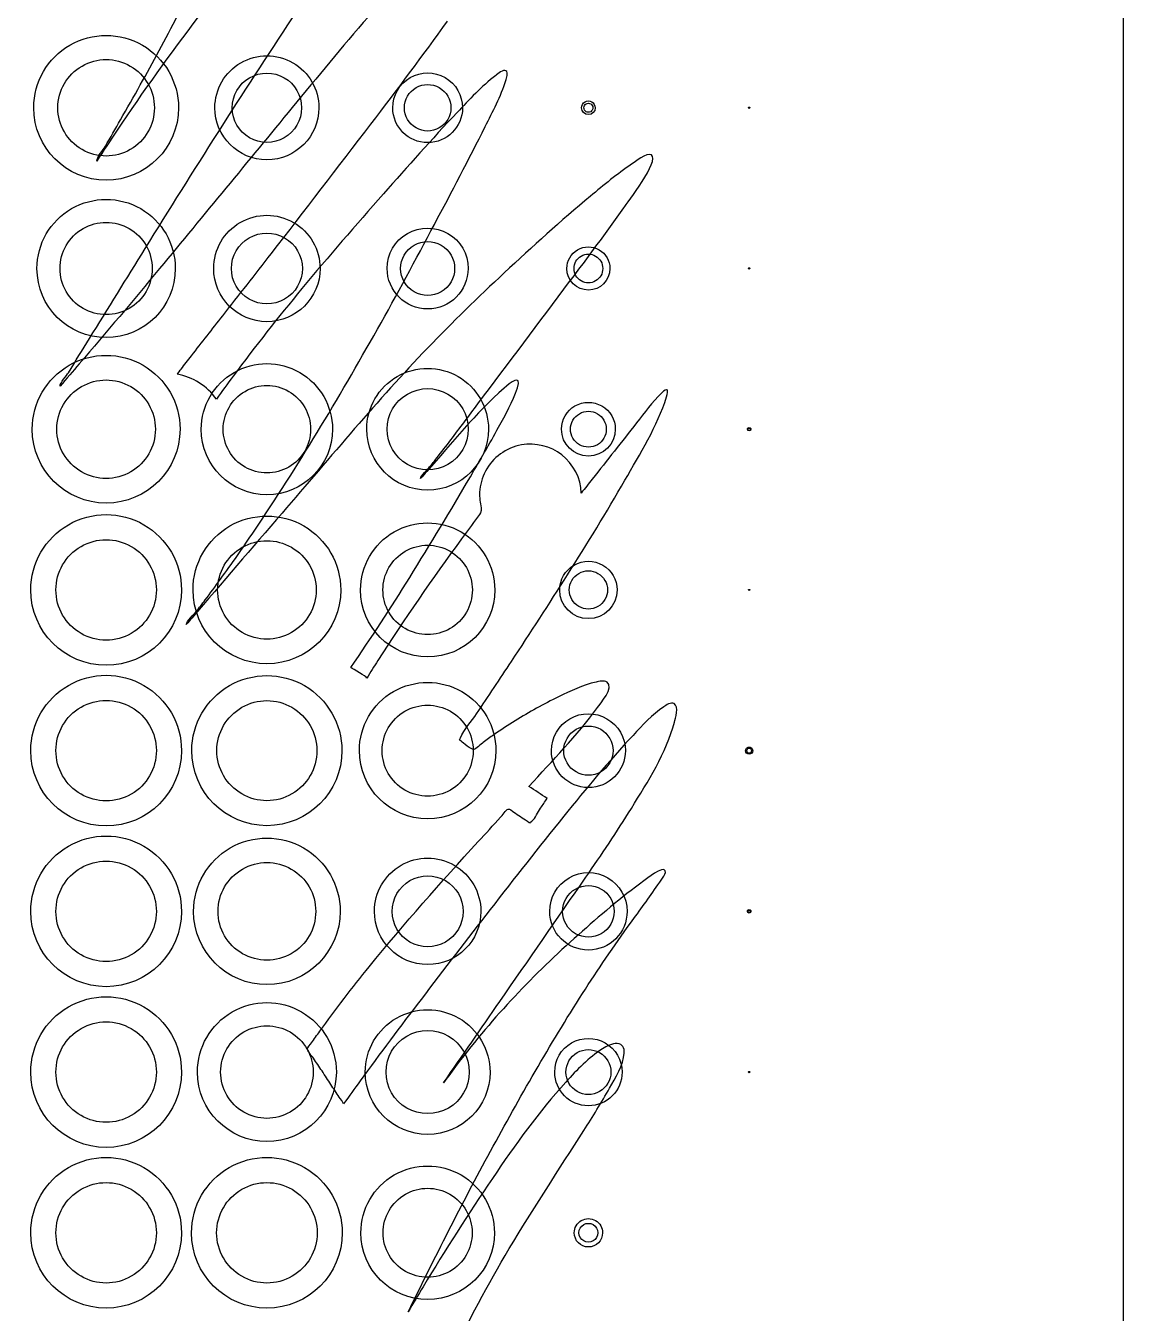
# Model space of a CAD drawing. Extents: x 9 to 391, y 39 to 560.
# Drawn here: x 281.4 to 390.6, y 256 to 384.2 of the extents above; entities that cross this region are included whole.
import ezdxf

# ---------------------------------------------------------------- set-up
doc = ezdxf.new("R2010")
doc.units = 0
doc.layers.add('Capa_1', color=7, linetype='CONTINUOUS')
doc.layers.add('Capa_2', color=7, linetype='CONTINUOUS')

msp = doc.modelspace()

# ---------------------------------------------------------------- linework, layer by layer
at = {"layer": 'Capa_1', "color": 7}
msp.add_lwpolyline([(9.38403, 559.9909), (390.61597, 559.9909), (390.61597, 40.0091), (9.38403, 40.0091)], close=True, dxfattribs=at)
for points in [[(298.54821, 385.05441), (295.75157, 381.36486), (293.03932, 377.6001), (290.47107, 373.74821)], [(292.78066, 378.26043), (294.05837, 380.54404), (295.29847, 382.85058), (296.4982, 385.17638)], [(300.53127, 373.5382), (302.96378, 377.36348), (305.42654, 381.17226), (307.94343, 384.94252)], [(315.45097, 385.02047), (312.86804, 382.07379), (310.39795, 379.03355), (307.90673, 376.00982)], [(315.73715, 374.37278), (318.33292, 377.75234), (320.8819, 381.17042), (323.37219, 384.62887)], [(329.18102, 379.67736), (328.91044, 379.8507), (328.34542, 379.34536), (328.16381, 379.2078)], [(329.15892, 378.7199), (329.21582, 378.91249), (329.44325, 379.51045), (329.18102, 379.67736)], [(290.81228, 374.77997), (291.47728, 375.93554), (292.12942, 377.0966), (292.78066, 378.26043)], [(328.16381, 379.2078), (326.75311, 378.13936), (325.52769, 376.78479), (324.31144, 375.50724)], [(327.11164, 374.12699), (327.85002, 375.60446), (328.69204, 377.12778), (329.15892, 378.7199)], [(307.90673, 376.00982), (303.50494, 370.66672), (299.10406, 365.32361), (294.70226, 359.97957)], [(289.30435, 372.15978), (289.807, 373.03287), (290.30964, 373.90688), (290.81228, 374.77997)], [(305.82003, 361.46346), (309.14592, 365.75098), (312.43144, 370.06967), (315.73715, 374.37278)], [(324.31144, 375.50724), (321.80372, 372.87238), (319.38497, 370.14946), (316.9855, 367.41737)], [(290.47107, 373.74821), (289.79049, 372.72839), (289.11908, 371.70306), (288.45041, 370.67497)], [(293.27413, 361.97889), (295.66811, 365.84911), (298.0896, 369.69732), (300.53127, 373.5382)], [(322.05862, 364.38081), (323.77935, 367.60905), (325.4753, 370.85473), (327.11164, 374.12699)], [(288.45041, 370.67497), (288.45041, 371.06107), (289.11541, 371.83054), (289.30435, 372.15978)], [(340.9004, 366.0252), (341.23336, 366.50118), (344.52896, 370.78318), (343.65025, 371.29494)], [(343.65025, 371.29494), (343.1999, 371.55815), (341.99466, 370.58234), (341.68739, 370.37507)], [(341.68739, 370.37507), (340.25283, 369.40568), (338.90726, 368.29965), (337.57911, 367.19085)], [(316.9855, 367.41737), (314.24757, 364.30102), (311.51422, 361.18375), (308.86891, 357.98852)], [(337.57911, 367.19085), (334.6412, 364.73757), (331.8088, 362.16231), (329.00757, 359.55495)], [(335.51534, 358.68369), (337.33695, 361.11129), (339.16041, 363.53889), (340.9004, 366.0252)], [(316.38369, 353.93762), (318.33373, 357.38598), (320.19572, 360.88476), (322.05862, 364.38081)], [(287.72763, 353.01134), (289.57678, 356.00022), (291.42592, 358.98909), (293.27413, 361.97889)], [(300.98989, 355.28853), (302.59963, 357.34654), (304.21854, 359.39813), (305.82003, 361.46346)], [(294.70226, 359.97957), (292.07531, 356.78986), (289.40525, 353.6469), (286.715, 350.50946)], [(329.00757, 359.55495), (326.40447, 357.13194), (323.85456, 354.64747), (321.38812, 352.08506)], [(308.86891, 357.98852), (306.51713, 355.14638), (304.22405, 352.25106), (302.03187, 349.28419)], [(326.38337, 346.51451), (329.42766, 350.5709), (332.47103, 354.62729), (335.51534, 358.68369)], [(297.87497, 351.30642), (298.91328, 352.63349), (299.95159, 353.96147), (300.98989, 355.28853)], [(310.38316, 343.65311), (312.44693, 347.0446), (314.43, 350.48194), (316.38369, 353.93762)], [(285.63084, 349.62077), (286.32977, 350.75066), (287.02869, 351.88147), (287.72763, 353.01134)], [(296.83849, 349.9812), (297.1843, 350.42325), (297.53009, 350.8653), (297.87497, 351.30642)], [(321.38812, 352.08506), (318.88131, 349.48137), (316.47817, 346.78413), (314.1163, 344.04838)], [(286.715, 350.50946), (286.07569, 349.76384), (285.43547, 349.01731), (284.79616, 348.27169)], [(296.44592, 349.47863), (296.52382, 349.47863), (296.79263, 349.92251), (296.83849, 349.9812)], [(284.79616, 348.27169), (284.79616, 348.61286), (285.45932, 349.34381), (285.63084, 349.62077)], [(300.35516, 346.98773), (299.43702, 348.29187), (298.01623, 349.19707), (296.44592, 349.47863)], [(302.03187, 349.28419), (301.46868, 348.52207), (300.91193, 347.75536), (300.35516, 346.98773)], [(330.31646, 348.09657), (330.79617, 349.58046), (329.5735, 348.60098), (328.98463, 348.07727)], [(328.98463, 348.07727), (326.17974, 345.58547), (323.76742, 342.60484), (321.29731, 339.79205)], [(328.44347, 344.19333), (329.1213, 345.4461), (329.87711, 346.73557), (330.31646, 348.09657)], [(344.66197, 347.58849), (343.74014, 346.69063), (342.96875, 345.61945), (342.17352, 344.61062)], [(345.16186, 347.20605), (345.39484, 347.95074), (345.26734, 348.1782), (344.66197, 347.58849)], [(323.68946, 342.92491), (324.59477, 344.11534), (325.4854, 345.31859), (326.38337, 346.51451)], [(341.01047, 338.90433), (342.51381, 341.52819), (344.25379, 344.3043), (345.16186, 347.20605)], [(304.10929, 333.83632), (306.28864, 337.05172), (308.36434, 340.33499), (310.38316, 343.65311)], [(314.1163, 344.04838), (311.70306, 341.25394), (309.30358, 338.44849), (306.89676, 335.64853)], [(325.63581, 339.25375), (326.58882, 340.89079), (327.54183, 342.52693), (328.44347, 344.19333)], [(342.17352, 344.61062), (340.70503, 342.74888), (339.23745, 340.88805), (337.76896, 339.02631)], [(322.29526, 341.12829), (322.76213, 341.72534), (323.22992, 342.32237), (323.68946, 342.92491)], [(330.71729, 342.42514), (329.19468, 342.15275), (327.85277, 341.17327), (327.13, 339.80677)], [(334.73752, 341.42548), (333.60932, 342.30957), (332.12799, 342.67825), (330.71729, 342.42514)], [(321.58441, 340.23043), (321.82197, 340.52941), (322.05952, 340.82748), (322.29526, 341.12829)], [(336.67562, 337.63963), (336.67562, 339.09325), (335.86295, 340.54322), (334.73752, 341.42548)], [(320.67819, 339.0877), (320.67819, 339.34634), (321.42114, 340.025), (321.58441, 340.23043)], [(321.29731, 339.79205), (321.09093, 339.55727), (320.88456, 339.3225), (320.67819, 339.0877)], [(327.13, 339.80677), (326.7897, 339.16295), (326.58974, 338.44668), (326.54938, 337.71942)], [(319.60594, 329.23886), (321.65136, 332.55606), (323.67478, 335.88519), (325.63581, 339.25375)], [(335.30345, 329.50024), (337.25899, 332.60283), (339.18792, 335.72194), (341.01047, 338.90433)], [(337.76896, 339.02631), (337.40483, 338.56408), (337.03976, 338.10185), (336.67562, 337.63963)], [(326.54938, 337.71942), (326.51908, 337.17923), (326.62468, 336.68674), (326.70531, 336.15848)], [(326.70531, 336.15848), (326.77321, 335.71369), (326.63101, 335.63573), (326.34025, 335.23771)], [(306.89676, 335.64853), (303.90201, 332.16441), (300.90725, 328.67938), (297.91247, 325.19525)], [(326.34025, 335.23771), (325.81009, 334.51318), (325.28086, 333.78774), (324.7507, 333.06322)], [(300.76049, 329.05173), (301.90061, 330.63008), (303.01687, 332.22403), (304.10929, 333.83632)], [(324.7507, 333.06322), (321.86141, 329.11047), (319.06202, 325.088), (316.42957, 320.96006)], [(329.723, 320.86376), (331.60793, 323.72516), (333.4754, 326.60124), (335.30345, 329.50024)], [(299.23787, 326.99005), (299.75336, 327.67146), (300.2606, 328.3593), (300.76049, 329.05173)], [(313.73748, 320.25296), (315.7453, 323.21341), (317.72836, 326.19312), (319.60594, 329.23886)], [(298.35917, 325.83357), (298.65452, 326.21693), (298.94528, 326.60395), (299.23787, 326.99005)], [(297.36489, 324.55786), (297.36489, 324.86693), (298.16196, 325.5777), (298.35917, 325.83357)], [(297.91247, 325.19525), (297.72996, 324.98249), (297.54742, 324.77064), (297.36489, 324.55786)], [(316.42957, 320.96006), (316.05625, 320.37494), (315.68753, 319.78708), (315.31604, 319.20012)], [(326.26229, 315.67198), (327.41617, 317.40257), (328.57922, 319.12675), (329.723, 320.86376)], [(315.31604, 319.20012), (315.31604, 319.40556), (313.95854, 320.10531), (313.73748, 320.25296)], [(338.14142, 318.81494), (336.84261, 318.53705), (335.59609, 317.92808), (334.41195, 317.34938)], [(339.24118, 318.81994), (338.95867, 319.01344), (338.42667, 318.87594), (338.14142, 318.81494)], [(338.28725, 316.2731), (338.55051, 316.62985), (339.99056, 318.30543), (339.24118, 318.81994)], [(334.41195, 317.34938), (332.93613, 316.62852), (331.49791, 315.82697), (330.10188, 314.96305)], [(345.91129, 316.67154), (345.59485, 316.85864), (345.12523, 316.51197), (344.88032, 316.34964)], [(345.93979, 314.82815), (346.04438, 315.22342), (346.42775, 316.36615), (345.91129, 316.67154)], [(324.6608, 313.26822), (324.97817, 314.09546), (325.77249, 314.93646), (326.26229, 315.67198)], [(331.46764, 308.43268), (333.78731, 310.98594), (336.23908, 313.48874), (338.28725, 316.2731)], [(344.88032, 316.34964), (343.73286, 315.5866), (342.76335, 314.50807), (341.82593, 313.51025)], [(330.10188, 314.96305), (329.38461, 314.51917), (328.67833, 314.05602), (327.98583, 313.57546)], [(341.65814, 306.24395), (343.30641, 308.91368), (345.12712, 311.7659), (345.93979, 314.82815)], [(324.7269, 312.92706), (324.49025, 313.18201), (324.54529, 312.96646), (324.6608, 313.26822)], [(325.96699, 312.09982), (325.73953, 312.09182), (324.88283, 312.75923), (324.7269, 312.92706)], [(326.92183, 312.81333), (326.72372, 312.66751), (326.19355, 312.10807), (325.96699, 312.09982)], [(327.98583, 313.57546), (327.62719, 313.32691), (327.27314, 313.07287), (326.92183, 312.81333)], [(341.82593, 313.51025), (339.40812, 310.93774), (337.15356, 308.20199), (334.93386, 305.4589)], [(333.27, 307.23127), (332.66921, 307.63205), (332.06842, 308.03191), (331.46764, 308.43268)], [(332.62243, 306.26097), (332.83798, 306.58471), (333.05353, 306.90752), (333.27, 307.23127)], [(326.42836, 302.95059), (327.16674, 303.7549), (327.90511, 304.55922), (328.64348, 305.36353)], [(334.93386, 305.4589), (332.45183, 302.39207), (330.02851, 299.28121), (327.60059, 296.1722)], [(328.64348, 305.36353), (328.78749, 305.52035), (329.16997, 306.11647), (329.38277, 306.16875)], [(329.38277, 306.16875), (329.56255, 306.21375), (329.77259, 306.00091), (329.96429, 305.87344)], [(329.96429, 305.87344), (330.4119, 305.57537), (330.85584, 305.26998), (331.30712, 304.97834)], [(331.7639, 304.97334), (332.10878, 305.26131), (332.37387, 305.8877), (332.62243, 306.26097)], [(337.12152, 299.37935), (338.68357, 301.63546), (340.21626, 303.90806), (341.65814, 306.24395)], [(331.30712, 304.97834), (331.65567, 304.75273), (331.5135, 304.76556), (331.7639, 304.97334)], [(315.57293, 290.48334), (319.04648, 294.76259), (322.70165, 298.89144), (326.42836, 302.95059)], [(345.03999, 300.01857), (344.84002, 300.59177), (343.09912, 299.15649), (342.90925, 299.01892)], [(344.30344, 298.64841), (344.44746, 298.86485), (345.15281, 299.69483), (345.03999, 300.01857)], [(328.56925, 287.02215), (331.42001, 291.14091), (334.27076, 295.25967), (337.12152, 299.37935)], [(342.90925, 299.01892), (340.62901, 297.38004), (338.48636, 295.53388), (336.39049, 293.6694)], [(341.56367, 294.80386), (342.47999, 296.0814), (343.43116, 297.33969), (344.30344, 298.64841)], [(327.60059, 296.1722), (325.28732, 293.20992), (323.00892, 290.22104), (320.72868, 287.23308)], [(336.39049, 293.6694), (331.98869, 289.75423), (327.89141, 285.47772), (324.33256, 280.77843)], [(336.79682, 287.81545), (338.31759, 290.19261), (339.91907, 292.512), (341.56367, 294.80386)], [(310.64554, 284.05069), (312.22595, 286.24076), (313.87055, 288.38682), (315.57293, 290.48334)], [(320.72868, 287.23308), (318.67776, 284.54594), (316.65159, 281.84228), (314.6667, 279.10561)], [(327.64926, 272.12913), (330.54221, 277.44655), (333.5333, 282.71354), (336.79682, 287.81545)], [(322.96771, 278.92861), (324.83519, 281.62676), (326.70268, 284.324), (328.56925, 287.02215)], [(309.82096, 282.8933), (310.09612, 283.2794), (310.36855, 283.66642), (310.64554, 284.05069)], [(309.42105, 282.26782), (309.40365, 282.44115), (309.70905, 282.73648), (309.82096, 282.8933)], [(310.01541, 281.37913), (309.87507, 281.58916), (309.44673, 282.01469), (309.42105, 282.26782)], [(338.78996, 282.29901), (337.4022, 281.44242), (336.23732, 280.19606), (335.14764, 279.00014)], [(340.25754, 282.8291), (339.74113, 282.8667), (339.21097, 282.55855), (338.78996, 282.29901)], [(340.95279, 281.88814), (340.98759, 282.39347), (340.79779, 282.78874), (340.25754, 282.8291)], [(310.87027, 280.1016), (310.58501, 280.52714), (310.30067, 280.9536), (310.01541, 281.37913)], [(324.33256, 280.77843), (323.87026, 280.16763), (323.41899, 279.54858), (322.96771, 278.92861)], [(339.48706, 278.3921), (340.05483, 279.41285), (340.86933, 280.67847), (340.95279, 281.88814)], [(311.75541, 278.75435), (311.46279, 279.20557), (311.16929, 279.65496), (310.87027, 280.1016)], [(312.57815, 277.4869), (312.30391, 277.90969), (312.02965, 278.33248), (311.75541, 278.75435)], [(314.6667, 279.10561), (314.11452, 278.3444), (313.56235, 277.58229), (313.01018, 276.82108)], [(335.14764, 279.00014), (332.43997, 276.02686), (330.09094, 272.72983), (327.82995, 269.411705)], [(336.92707, 274.16878), (337.81036, 275.55821), (338.68632, 276.95314), (339.48706, 278.3921)], [(313.01018, 276.82108), (313.01018, 276.98524), (312.66622, 277.35117), (312.57815, 277.4869)], [(329.49748, 262.411375), (331.87678, 266.387985), (334.44044, 270.259125), (336.92707, 274.16878)], [(319.45471, 256.137395), (322.09633, 261.515345), (324.78566, 266.865795), (327.64926, 272.12913)], [(327.82995, 269.411705), (325.4268, 265.884485), (323.14015, 262.279315), (320.93512, 258.624605)], [(323.67306, 251.428915), (325.43323, 255.185415), (327.36768, 258.851125), (329.49748, 262.411375)], [(320.93512, 258.624605), (320.43707, 257.798285), (319.94726, 256.966465), (319.45471, 256.137395)]]:
    msp.add_open_spline(points, degree=3, dxfattribs=at)
at = {"layer": 'Capa_2', "color": 5}
for points in [[(294.187945, 375.990909)], [(308.835009, 375.990904)], [(323.697749, 375.990911)], [(337.835002, 375.990902)], [(353.423241, 375.990905)], [(293.972259, 359.990907)], [(308.913441, 359.990904)], [(324.0703, 359.990903)], [(338.815397, 359.990905)], [(353.423241, 359.990905)], [(294.285987, 343.990907)], [(309.736963, 343.990908)], [(325.423245, 343.990908)], [(339.168336, 343.990909)], [(353.501673, 343.990905)], [(294.38403, 327.990904)], [(310.285987, 327.990907)], [(325.835005, 327.990905)], [(339.285989, 327.990904)], [(353.423241, 327.990905)], [(294.38403, 311.990904)], [(310.364419, 311.990907)], [(325.913438, 311.990905)], [(339.835003, 311.990903)], [(353.619316, 311.99091)], [(294.38403, 295.990904)], [(310.246776, 295.990912)], [(324.913441, 295.990904)], [(339.952657, 295.990908)], [(353.501673, 295.990905)], [(294.38403, 279.990904)], [(309.991869, 279.990905)], [(325.521277, 279.990906)], [(339.619317, 279.990911)], [(353.423241, 279.990905)], [(294.38403, 263.990904)], [(310.38403, 263.990904)], [(325.815395, 263.990908)], [(338.325204, 263.990908)]]:
    msp.add_lwpolyline(points, close=True, dxfattribs=at)
at = {"layer": 'Capa_2', "color": 7}
for points in [[(296.589905, 375.990909)], [(310.560499, 375.990904)], [(324.854612, 375.990911)], [(338.060492, 375.990902)], [(353.442849, 375.990905)], [(296.266377, 359.990907)], [(310.678146, 359.990904)], [(325.413438, 359.990903)], [(339.531083, 359.990905)], [(353.442849, 359.990905)], [(296.736968, 343.990907)], [(311.913434, 343.990908)], [(327.442853, 343.990908)], [(340.060492, 343.990909)], [(353.560497, 343.990905)], [(296.88403, 327.990904)], [(312.736968, 327.990907)], [(328.060496, 327.990905)], [(340.236969, 327.990904)], [(353.442849, 327.990905)], [(296.88403, 311.990904)], [(312.854615, 311.990907)], [(328.178143, 311.990905)], [(341.060493, 311.990903)], [(353.736963, 311.99091)], [(296.88403, 295.990904)], [(312.678149, 295.990912)], [(326.678146, 295.990904)], [(341.236971, 295.990908)], [(353.560497, 295.990905)], [(296.88403, 279.990904)], [(312.295791, 279.990905)], [(327.589905, 279.990906)], [(340.736964, 279.990911)], [(353.442849, 279.990905)], [(296.88403, 263.990904)], [(312.88403, 263.990904)], [(328.031081, 263.990908)], [(338.795792, 263.990908)]]:
    msp.add_lwpolyline(points, close=True, dxfattribs=at)
for points in [[(285.781082, 382.231387), (288.01059, 383.518594), (290.757456, 383.518594), (292.986964, 382.231387)], [(282.178141, 375.990909), (282.178141, 378.565323), (283.551574, 380.94418), (285.781082, 382.231387)], [(292.986964, 382.231387), (295.216472, 380.94418), (296.589905, 378.565323), (296.589905, 375.990909)], [(302.795793, 380.473859), (304.397399, 381.398546), (306.370658, 381.398546), (307.972264, 380.473859)], [(300.207558, 375.990904), (300.207558, 377.840279), (301.194188, 379.549172), (302.795793, 380.473859)], [(307.972264, 380.473859), (309.573869, 379.549172), (310.560499, 377.840279), (310.560499, 375.990904)], [(319.64873, 378.996528), (320.722534, 379.616489), (322.045514, 379.616489), (323.119318, 378.996528)], [(317.913436, 375.990911), (317.913436, 377.230833), (318.574926, 378.376568), (319.64873, 378.996528)], [(323.119318, 378.996528), (324.193122, 378.376568), (324.854612, 377.230833), (324.854612, 375.990911)], [(289.384023, 368.785027), (285.404324, 368.785027), (282.178141, 372.011211), (282.178141, 375.990909)], [(296.589905, 375.99091), (296.589905, 372.011211), (293.363722, 368.785027), (289.384023, 368.785027)], [(305.384028, 370.814434), (302.525143, 370.814434), (300.207558, 373.132019), (300.207558, 375.990904)], [(310.560499, 375.990904), (310.560499, 373.132019), (308.242914, 370.814434), (305.384028, 370.814434)], [(321.384024, 372.520323), (319.467271, 372.520323), (317.913436, 374.074158), (317.913436, 375.990911)], [(324.854612, 375.990911), (324.854612, 374.074158), (323.300777, 372.520323), (321.384024, 372.520323)], [(336.707551, 375.990902), (336.707551, 376.232581), (336.836485, 376.455903), (337.045786, 376.576742)], [(337.384021, 375.314431), (337.010417, 375.314431), (336.707551, 375.617297), (336.707551, 375.990902)], [(337.045786, 376.576742), (337.255087, 376.697582), (337.512956, 376.697582), (337.722256, 376.576742)], [(338.060492, 375.990902), (338.060492, 375.617297), (337.757626, 375.314431), (337.384021, 375.314431)], [(337.722256, 376.576742), (337.931557, 376.455903), (338.060492, 376.232581), (338.060492, 375.990902)], [(353.325202, 375.990905), (353.325202, 376.011921), (353.336414, 376.03134), (353.354614, 376.041848)], [(353.384025, 375.932081), (353.351538, 375.932081), (353.325202, 375.958418), (353.325202, 375.990905)], [(353.354614, 376.041848), (353.372814, 376.052355), (353.395237, 376.052355), (353.413437, 376.041848)], [(353.442849, 375.990905), (353.442849, 375.958418), (353.416513, 375.932081), (353.384025, 375.932081)], [(353.413437, 376.041848), (353.431637, 376.03134), (353.442849, 376.011921), (353.442849, 375.990905)], [(285.942847, 365.9512), (288.072255, 367.180614), (290.695793, 367.180614), (292.8252, 365.9512)], [(282.501671, 359.990907), (282.501671, 362.449735), (283.81344, 364.721786), (285.942847, 365.9512)], [(292.8252, 365.9512), (294.954608, 364.721786), (296.266377, 362.449735), (296.266377, 359.990907)], [(302.73697, 364.575744), (304.374976, 365.521447), (306.393082, 365.521447), (308.031088, 364.575744)], [(300.089912, 359.990904), (300.089912, 361.88231), (301.098965, 363.630041), (302.73697, 364.575744)], [(308.031088, 364.575744), (309.669093, 363.630041), (310.678146, 361.88231), (310.678146, 359.990904)], [(319.36932, 363.480476), (320.616024, 364.200261), (322.152027, 364.200261), (323.398732, 363.480476)], [(317.354614, 359.990903), (317.354614, 361.430473), (318.122615, 362.760691), (319.36932, 363.480476)], [(323.398732, 363.480476), (324.645436, 362.760691), (325.413438, 361.430473), (325.413438, 359.990903)], [(335.236966, 359.990905), (335.236966, 360.757975), (335.646193, 361.466777), (336.310495, 361.850312)], [(336.310495, 361.850312), (336.974797, 362.233848), (337.793251, 362.233848), (338.457554, 361.850312)], [(338.457554, 361.850312), (339.121856, 361.466777), (339.531083, 360.757975), (339.531083, 359.990905)], [(289.384024, 353.108554), (285.583005, 353.108554), (282.501671, 356.189889), (282.501671, 359.990907)], [(296.266377, 359.990907), (296.266377, 356.189889), (293.185042, 353.108554), (289.384024, 353.108554)], [(305.384029, 354.696787), (302.460169, 354.696787), (300.089912, 357.067044), (300.089912, 359.990904)], [(310.678146, 359.990904), (310.678146, 357.067044), (308.307889, 354.696787), (305.384029, 354.696787)], [(321.384026, 355.961491), (319.158643, 355.961491), (317.354614, 357.76552), (317.354614, 359.990903)], [(325.413438, 359.990903), (325.413438, 357.76552), (323.609408, 355.961491), (321.384026, 355.961491)], [(337.384024, 357.843846), (336.198236, 357.843846), (335.236966, 358.805117), (335.236966, 359.990905)], [(339.531083, 359.990905), (339.531083, 358.805117), (338.569812, 357.843846), (337.384024, 357.843846)], [(353.325202, 359.990905), (353.325202, 360.011921), (353.336414, 360.03134), (353.354614, 360.041848)], [(353.384025, 359.932081), (353.351538, 359.932081), (353.325202, 359.958418), (353.325202, 359.990905)], [(353.354614, 360.041848), (353.372814, 360.052355), (353.395237, 360.052355), (353.413437, 360.041848)], [(353.442849, 359.990905), (353.442849, 359.958418), (353.416513, 359.932081), (353.384025, 359.932081)], [(353.413437, 360.041848), (353.431637, 360.03134), (353.442849, 360.011921), (353.442849, 359.990905)], [(285.707556, 350.358741), (287.982564, 351.672217), (290.785489, 351.672217), (293.060497, 350.358741)], [(282.031085, 343.990907), (282.031085, 346.61786), (283.432548, 349.045264), (285.707556, 350.358741)], [(293.060497, 350.358741), (295.335505, 349.045264), (296.736968, 346.61786), (296.736968, 343.990907)], [(302.119316, 349.645544), (304.139523, 350.811911), (306.628521, 350.811911), (308.648728, 349.645544)], [(318.354617, 349.238003), (320.229224, 350.320308), (322.538834, 350.320308), (324.413441, 349.238003)], [(298.85461, 343.990908), (298.85461, 346.323642), (300.099109, 348.479177), (302.119316, 349.645544)], [(308.648728, 349.645544), (310.668935, 348.479177), (311.913434, 346.323642), (311.913434, 343.990908)], [(315.325206, 343.990908), (315.325206, 346.155517), (316.480011, 348.155699), (318.354617, 349.238003)], [(324.413441, 349.238003), (326.288048, 348.155699), (327.442853, 346.155517), (327.442853, 343.990908)], [(334.707552, 343.990909), (334.707552, 344.94712), (335.217684, 345.830695), (336.045787, 346.308801)], [(336.045787, 346.308801), (336.87389, 346.786906), (337.894154, 346.786906), (338.722257, 346.308801)], [(338.722257, 346.308801), (339.55036, 345.830695), (340.060492, 344.94712), (340.060492, 343.990909)], [(289.384026, 336.637966), (285.323109, 336.637966), (282.031085, 339.92999), (282.031085, 343.990907)], [(296.736968, 343.990907), (296.736968, 339.92999), (293.444944, 336.637966), (289.384026, 336.637966)], [(305.384022, 337.461496), (301.777927, 337.461496), (298.85461, 340.384813), (298.85461, 343.990908)], [(311.913434, 343.990908), (311.913434, 340.384813), (308.990116, 337.461496), (305.384022, 337.461496)], [(321.384029, 337.932085), (318.037833, 337.932085), (315.325206, 340.644712), (315.325206, 343.990908)], [(327.442853, 343.990908), (327.442853, 340.644712), (324.730225, 337.932085), (321.384029, 337.932085)], [(337.384022, 341.314439), (335.905848, 341.314439), (334.707552, 342.512736), (334.707552, 343.990909)], [(340.060492, 343.990909), (340.060492, 342.512736), (338.862196, 341.314439), (337.384022, 341.314439)], [(353.207555, 343.990905), (353.207555, 344.053952), (353.24119, 344.112209), (353.295791, 344.143733)], [(353.384026, 343.814434), (353.286564, 343.814434), (353.207555, 343.893443), (353.207555, 343.990905)], [(353.295791, 344.143733), (353.350391, 344.175256), (353.417661, 344.175256), (353.472261, 344.143733)], [(353.560497, 343.990905), (353.560497, 343.893443), (353.481488, 343.814434), (353.384026, 343.814434)], [(353.472261, 344.143733), (353.526861, 344.112209), (353.560497, 344.053952), (353.560497, 343.990905)], [(285.63403, 334.486095), (287.954538, 335.825841), (290.813522, 335.825841), (293.13403, 334.486095)], [(301.707556, 334.358741), (303.982564, 335.672217), (306.785489, 335.672217), (309.060497, 334.358741)], [(318.04579, 333.772898), (320.111497, 334.965535), (322.656553, 334.965535), (324.72226, 333.772898)], [(281.88403, 327.990904), (281.88403, 330.670396), (283.313522, 333.146349), (285.63403, 334.486095)], [(293.13403, 334.486095), (295.454538, 333.146349), (296.88403, 330.670396), (296.88403, 327.990904)], [(298.031085, 327.990907), (298.031085, 330.61786), (299.432548, 333.045264), (301.707556, 334.358741)], [(309.060497, 334.358741), (311.335505, 333.045264), (312.736968, 330.61786), (312.736968, 327.990907)], [(314.707554, 327.990905), (314.707554, 330.376178), (315.980083, 332.580262), (318.04579, 333.772898)], [(324.72226, 333.772898), (326.787967, 332.580262), (328.060496, 330.376178), (328.060496, 327.990905)], [(335.957558, 330.461624), (336.840261, 330.971252), (337.927796, 330.971252), (338.810499, 330.461624)], [(334.531087, 327.990904), (334.531087, 329.010162), (335.074855, 329.951995), (335.957558, 330.461624)], [(338.810499, 330.461624), (339.693202, 329.951995), (340.236969, 329.010162), (340.236969, 327.990904)], [(289.38403, 320.490904), (285.241894, 320.490904), (281.88403, 323.848769), (281.88403, 327.990904)], [(296.88403, 327.990904), (296.88403, 323.848769), (293.526165, 320.490904), (289.38403, 320.490904)], [(305.384026, 320.637966), (301.323109, 320.637966), (298.031085, 323.92999), (298.031085, 327.990907)], [(312.736968, 327.990907), (312.736968, 323.92999), (309.444944, 320.637966), (305.384026, 320.637966)], [(321.384025, 321.314435), (317.696712, 321.314435), (314.707554, 324.303592), (314.707554, 327.990905)], [(328.060496, 327.990905), (328.060496, 324.303592), (325.071338, 321.314435), (321.384025, 321.314435)], [(337.384028, 325.137963), (335.808392, 325.137963), (334.531087, 326.415268), (334.531087, 327.990904)], [(340.236969, 327.990904), (340.236969, 326.415269), (338.959664, 325.137963), (337.384028, 325.137963)], [(353.325202, 327.990905), (353.325202, 328.011921), (353.336414, 328.03134), (353.354614, 328.041848)], [(353.384025, 327.932081), (353.351538, 327.932081), (353.325202, 327.958418), (353.325202, 327.990905)], [(353.354614, 328.041848), (353.372814, 328.052355), (353.395237, 328.052355), (353.413437, 328.041848)], [(353.442849, 327.990905), (353.442849, 327.958418), (353.416513, 327.932081), (353.384025, 327.932081)], [(353.413437, 328.041848), (353.431637, 328.03134), (353.442849, 328.011921), (353.442849, 327.990905)], [(285.63403, 318.486095), (287.954538, 319.825841), (290.813522, 319.825841), (293.13403, 318.486095)], [(301.648733, 318.460626), (303.960141, 319.795118), (306.807913, 319.795118), (309.119321, 318.460626)], [(281.88403, 311.990904), (281.88403, 314.670396), (283.313522, 317.146349), (285.63403, 318.486095)], [(293.13403, 318.486095), (295.454538, 317.146349), (296.88403, 314.670396), (296.88403, 311.990904)], [(297.913439, 311.990907), (297.913439, 314.659891), (299.337325, 317.126134), (301.648733, 318.460626)], [(309.119321, 318.460626), (311.430729, 317.126134), (312.854615, 314.659891), (312.854615, 311.990907)], [(317.986967, 317.874783), (320.089074, 319.088436), (322.678977, 319.088436), (324.781085, 317.874783)], [(314.589908, 311.990905), (314.589908, 314.418209), (315.88486, 316.661131), (317.986967, 317.874783)], [(324.781085, 317.874783), (326.883192, 316.661131), (328.178143, 314.418209), (328.178143, 311.990905)], [(335.545787, 315.17482), (336.683291, 315.831558), (338.084754, 315.831558), (339.222258, 315.17482)], [(333.707552, 311.990903), (333.707552, 313.30438), (334.408284, 314.518082), (335.545787, 315.17482)], [(339.222258, 315.17482), (340.359762, 314.518082), (341.060493, 313.30438), (341.060493, 311.990903)], [(289.38403, 304.490904), (285.241894, 304.490904), (281.88403, 307.848769), (281.88403, 311.990904)], [(296.88403, 311.990904), (296.88403, 307.848769), (293.526165, 304.490904), (289.38403, 304.490904)], [(305.384027, 304.520319), (301.258135, 304.520318), (297.913439, 307.865015), (297.913439, 311.990907)], [(312.854615, 311.990907), (312.854615, 307.865015), (309.509919, 304.520319), (305.384027, 304.520319)], [(321.384026, 305.196787), (317.631738, 305.196787), (314.589908, 308.238617), (314.589908, 311.990905)], [(328.178143, 311.990905), (328.178143, 308.238617), (325.136313, 305.196787), (321.384026, 305.196787)], [(337.384023, 308.314433), (335.353564, 308.314433), (333.707552, 309.960445), (333.707552, 311.990903)], [(341.060493, 311.990903), (341.060493, 309.960445), (339.414481, 308.314433), (337.384023, 308.314433)], [(353.031081, 311.99091), (353.031081, 312.117003), (353.098351, 312.233519), (353.207551, 312.296566)], [(353.384022, 311.637968), (353.189098, 311.637968), (353.031081, 311.795986), (353.031081, 311.99091)], [(353.207551, 312.296566), (353.316752, 312.359612), (353.451292, 312.359612), (353.560493, 312.296566)], [(353.736963, 311.99091), (353.736963, 311.795986), (353.578946, 311.637968), (353.384022, 311.637968)], [(353.560493, 312.296566), (353.669693, 312.233519), (353.736963, 312.117003), (353.736963, 311.99091)], [(285.63403, 302.486095), (287.954538, 303.825841), (290.813522, 303.825841), (293.13403, 302.486095)], [(301.736972, 302.307803), (303.99378, 303.610772), (306.774282, 303.610772), (309.03109, 302.307803)], [(281.88403, 295.990904), (281.88403, 298.670396), (283.313522, 301.146349), (285.63403, 302.486095)], [(293.13403, 302.486095), (295.454538, 301.146349), (296.88403, 298.670396), (296.88403, 295.990904)], [(298.089913, 295.990912), (298.089913, 298.596849), (299.480164, 301.004834), (301.736972, 302.307803)], [(309.03109, 302.307803), (311.287898, 301.004834), (312.678149, 298.596849), (312.678149, 295.990912)], [(318.73697, 300.575744), (320.374976, 301.521447), (322.393082, 301.521447), (324.031088, 300.575744)], [(316.089912, 295.990904), (316.089912, 297.88231), (317.098965, 299.630041), (318.73697, 300.575744)], [(324.031088, 300.575744), (325.669093, 299.630041), (326.678146, 297.88231), (326.678146, 295.990904)], [(335.457559, 299.327653), (336.649663, 300.015915), (338.118396, 300.015915), (339.3105, 299.327653)], [(333.531088, 295.990908), (333.531088, 297.367432), (334.265455, 298.639392), (335.457559, 299.327653)], [(339.3105, 299.327653), (340.502605, 298.639392), (341.236971, 297.367432), (341.236971, 295.990908)], [(353.207555, 295.990905), (353.207555, 296.053952), (353.24119, 296.112209), (353.295791, 296.143733)], [(353.295791, 296.143733), (353.350391, 296.175256), (353.417661, 296.175256), (353.472261, 296.143733)], [(353.472261, 296.143733), (353.526861, 296.112209), (353.560497, 296.053952), (353.560497, 295.990905)], [(289.38403, 288.490904), (285.241894, 288.490904), (281.88403, 291.848769), (281.88403, 295.990904)], [(296.88403, 295.990904), (296.88403, 291.848769), (293.526165, 288.490904), (289.38403, 288.490904)], [(305.384031, 288.696794), (301.355601, 288.696794), (298.089913, 291.962482), (298.089913, 295.990912)], [(312.678149, 295.990912), (312.678149, 291.962482), (309.412461, 288.696794), (305.384031, 288.696794)], [(321.384029, 290.696787), (318.460169, 290.696787), (316.089912, 293.067044), (316.089912, 295.990904)], [(326.678146, 295.990904), (326.678146, 293.067044), (324.307889, 290.696787), (321.384029, 290.696787)], [(337.38403, 292.137967), (335.256109, 292.137967), (333.531088, 293.862987), (333.531088, 295.990908)], [(341.236971, 295.990908), (341.236971, 293.862988), (339.51195, 292.137967), (337.38403, 292.137967)], [(353.384026, 295.814434), (353.286564, 295.814434), (353.207555, 295.893443), (353.207555, 295.990905)], [(353.560497, 295.990905), (353.560497, 295.893443), (353.481488, 295.814434), (353.384026, 295.814434)], [(285.63403, 286.486095), (287.954538, 287.825841), (290.813522, 287.825841), (293.13403, 286.486095)], [(301.928144, 285.976669), (304.066651, 287.211336), (306.701401, 287.211336), (308.839909, 285.976669)], [(281.88403, 279.990904), (281.88403, 282.670396), (283.313522, 285.146349), (285.63403, 286.486095)], [(293.13403, 286.486095), (295.454538, 285.146349), (296.88403, 282.670396), (296.88403, 279.990904)], [(298.472262, 279.990905), (298.472262, 282.46024), (299.789637, 284.742001), (301.928144, 285.976669)], [(308.839909, 285.976669), (310.978416, 284.742001), (312.295791, 282.46024), (312.295791, 279.990905)], [(318.281081, 285.365357), (320.201188, 286.473932), (322.566857, 286.473932), (324.486964, 285.365357)], [(315.17814, 279.990906), (315.17814, 282.208054), (316.360975, 284.256783), (318.281081, 285.365357)], [(324.486964, 285.365357), (326.40707, 284.256783), (327.589905, 282.208054), (327.589905, 279.990906)], [(335.707553, 282.894643), (336.744956, 283.493589), (338.02309, 283.493589), (339.060494, 282.894643)], [(334.031082, 279.990911), (334.031082, 281.188802), (334.670149, 282.295698), (335.707553, 282.894643)], [(339.060494, 282.894643), (340.097897, 282.295698), (340.736964, 281.188802), (340.736964, 279.990911)], [(289.38403, 272.490904), (285.241894, 272.490904), (281.88403, 275.848769), (281.88403, 279.990904)], [(296.88403, 279.990904), (296.88403, 275.848769), (293.526165, 272.490904), (289.38403, 272.490904)], [(305.384026, 273.07914), (301.566764, 273.07914), (298.472262, 276.173643), (298.472262, 279.990905)], [(312.295791, 279.990905), (312.295791, 276.173643), (309.201289, 273.07914), (305.384026, 273.07914)], [(321.384023, 273.785023), (317.956608, 273.785023), (315.17814, 276.563491), (315.17814, 279.990906)], [(327.589905, 279.990906), (327.589905, 276.563491), (324.811437, 273.785023), (321.384023, 273.785023)], [(337.384023, 276.63797), (335.532245, 276.63797), (334.031082, 278.139133), (334.031082, 279.990911)], [(340.736964, 279.990911), (340.736964, 278.139133), (339.235802, 276.63797), (337.384023, 276.63797)], [(353.325202, 279.990905), (353.325202, 280.011921), (353.336414, 280.03134), (353.354614, 280.041848)], [(353.384025, 279.932081), (353.351538, 279.932081), (353.325202, 279.958418), (353.325202, 279.990905)], [(353.354614, 280.041848), (353.372814, 280.052355), (353.395237, 280.052355), (353.413437, 280.041848)], [(353.442849, 279.990905), (353.442849, 279.958418), (353.416513, 279.932081), (353.384025, 279.932081)], [(353.413437, 280.041848), (353.431637, 280.03134), (353.442849, 280.011921), (353.442849, 279.990905)], [(285.63403, 270.486095), (287.954538, 271.825841), (290.813522, 271.825841), (293.13403, 270.486095)], [(301.63403, 270.486095), (303.954538, 271.825841), (306.813522, 271.825841), (309.13403, 270.486095)], [(281.88403, 263.990904), (281.88403, 266.670396), (283.313522, 269.146349), (285.63403, 270.486095)], [(293.13403, 270.486095), (295.454538, 269.146349), (296.88403, 266.670396), (296.88403, 263.990904)], [(297.88403, 263.990904), (297.88403, 266.670396), (299.313522, 269.146349), (301.63403, 270.486095)], [(309.13403, 270.486095), (311.454538, 269.146349), (312.88403, 266.670396), (312.88403, 263.990904)], [(318.060493, 269.747429), (320.1171, 270.934812), (322.650945, 270.934812), (324.707552, 269.747429)], [(314.736964, 263.990908), (314.736964, 266.365673), (316.003886, 268.560047), (318.060493, 269.747429)], [(324.707552, 269.747429), (326.764159, 268.560047), (328.031081, 266.365673), (328.031081, 263.990908)], [(336.678145, 265.213532), (337.114947, 265.46572), (337.653108, 265.46572), (338.08991, 265.213532)], [(335.972263, 263.990908), (335.972263, 264.495283), (336.241344, 264.961345), (336.678145, 265.213532)], [(338.08991, 265.213532), (338.526711, 264.961345), (338.795792, 264.495283), (338.795792, 263.990908)], [(289.38403, 256.490904), (285.241894, 256.490904), (281.88403, 259.848769), (281.88403, 263.990904)], [(296.88403, 263.990904), (296.88403, 259.848769), (293.526165, 256.490904), (289.38403, 256.490904)], [(305.38403, 256.490904), (301.241894, 256.490904), (297.88403, 259.848769), (297.88403, 263.990904)], [(312.88403, 263.990904), (312.88403, 259.848769), (309.526165, 256.490904), (305.38403, 256.490904)], [(321.384023, 257.343849), (317.712953, 257.343849), (314.736964, 260.319838), (314.736964, 263.990908)], [(328.031081, 263.990908), (328.031081, 260.319838), (325.055092, 257.343849), (321.384023, 257.343849)], [(337.384028, 262.579144), (336.604332, 262.579144), (335.972263, 263.211212), (335.972263, 263.990908)], [(338.795792, 263.990908), (338.795792, 263.211212), (338.163724, 262.579144), (337.384028, 262.579144)]]:
    msp.add_open_spline(points, degree=3, dxfattribs=at)
at = {"layer": 'Capa_2', "color": 5}
for points in [[(286.982062, 380.151228), (288.468401, 381.009366), (290.299645, 381.009366), (291.785984, 380.151228)], [(284.580101, 375.990909), (284.580101, 377.707185), (285.495724, 379.29309), (286.982062, 380.151228)], [(291.785984, 380.151228), (293.272322, 379.29309), (294.187945, 377.707185), (294.187945, 375.990909)], [(303.658538, 378.979541), (304.726275, 379.595999), (306.041781, 379.595999), (307.109518, 378.979541)], [(301.933048, 375.990904), (301.933048, 377.223821), (302.590801, 378.363082), (303.658538, 378.979541)], [(307.109518, 378.979541), (308.177255, 378.363082), (308.835009, 377.223821), (308.835009, 375.990904)], [(320.227161, 377.994656), (320.94303, 378.407963), (321.825018, 378.407963), (322.540887, 377.994656)], [(319.070299, 375.990911), (319.070299, 376.817526), (319.511292, 377.581349), (320.227161, 377.994656)], [(322.540887, 377.994656), (323.256756, 377.581349), (323.697749, 376.817526), (323.697749, 375.990911)], [(286.982062, 371.830591), (285.495724, 372.688729), (284.580101, 374.274634), (284.580101, 375.990909)], [(294.187945, 375.990909), (294.187945, 374.274634), (293.272322, 372.688729), (291.785984, 371.830591)], [(303.658538, 373.002268), (302.590801, 373.618726), (301.933048, 374.757988), (301.933048, 375.990904)], [(308.835009, 375.990904), (308.835009, 374.757988), (308.177255, 373.618726), (307.109518, 373.002268)], [(320.227161, 373.987166), (319.511292, 374.400473), (319.070299, 375.164297), (319.070299, 375.990911)], [(323.697749, 375.990911), (323.697749, 375.164297), (323.256756, 374.400473), (322.540887, 373.987166)], [(336.933041, 375.990902), (336.933041, 376.152021), (337.018997, 376.300902), (337.158531, 376.381462)], [(337.158531, 375.600341), (337.018997, 375.680901), (336.933041, 375.829782), (336.933041, 375.990902)], [(337.158531, 376.381462), (337.298065, 376.462022), (337.469978, 376.462022), (337.609511, 376.381462)], [(337.609511, 375.600341), (337.469978, 375.519781), (337.298065, 375.519781), (337.158531, 375.600341)], [(337.609511, 376.381462), (337.749045, 376.300902), (337.835002, 376.152021), (337.835002, 375.990902)], [(337.835002, 375.990902), (337.835002, 375.829782), (337.749045, 375.680901), (337.609511, 375.600341)], [(353.34481, 375.990905), (353.34481, 376.004915), (353.352284, 376.017862), (353.364418, 376.024867)], [(353.364418, 375.956943), (353.352284, 375.963948), (353.34481, 375.976895), (353.34481, 375.990905)], [(353.364418, 376.024867), (353.376551, 376.031872), (353.3915, 376.031872), (353.403633, 376.024867)], [(353.403633, 375.956943), (353.3915, 375.949938), (353.376551, 375.949938), (353.364418, 375.956943)], [(353.403633, 376.024867), (353.415767, 376.017862), (353.423241, 376.004915), (353.423241, 375.990905)], [(353.423241, 375.990905), (353.423241, 375.976895), (353.415767, 375.963948), (353.403633, 375.956943)], [(307.109518, 373.002268), (306.041781, 372.385809), (304.726275, 372.385809), (303.658538, 373.002268)], [(322.540887, 373.987166), (321.825018, 373.573859), (320.94303, 373.573859), (320.227161, 373.987166)], [(291.785984, 371.830591), (290.299645, 370.972453), (288.468401, 370.972453), (286.982062, 371.830591)], [(287.089906, 363.964436), (288.509511, 364.784045), (290.258536, 364.784045), (291.678141, 363.964436)], [(284.795788, 359.990907), (284.795788, 361.630126), (285.670301, 363.144826), (287.089906, 363.964436)], [(291.678141, 363.964436), (293.097746, 363.144826), (293.972259, 361.630126), (293.972259, 359.990907)], [(301.854617, 359.990904), (301.854617, 361.251841), (302.527319, 362.416995), (303.619323, 363.047464)], [(303.619323, 363.047464), (304.711327, 363.677933), (306.056731, 363.677933), (307.148735, 363.047464)], [(307.148735, 363.047464), (308.240738, 362.416995), (308.913441, 361.251841), (308.913441, 359.990904)], [(320.040888, 362.317285), (320.872025, 362.797142), (321.896027, 362.797142), (322.727163, 362.317285)], [(318.697751, 359.990903), (318.697751, 360.950617), (319.209752, 361.837428), (320.040888, 362.317285)], [(322.727163, 362.317285), (323.558299, 361.837428), (324.0703, 360.950617), (324.0703, 359.990903)], [(336.668338, 361.23051), (337.111206, 361.4862), (337.656842, 361.4862), (338.09971, 361.23051)], [(335.952652, 359.990905), (335.952652, 360.502285), (336.22547, 360.97482), (336.668338, 361.23051)], [(338.09971, 361.23051), (338.542579, 360.97482), (338.815397, 360.502285), (338.815397, 359.990905)], [(287.089906, 356.017379), (285.670301, 356.836988), (284.795788, 358.351689), (284.795788, 359.990907)], [(293.972259, 359.990907), (293.972259, 358.351689), (293.097746, 356.836988), (291.678141, 356.017379)], [(303.619323, 356.934344), (302.527319, 357.564813), (301.854617, 358.729967), (301.854617, 359.990904)], [(308.913441, 359.990904), (308.913441, 358.729967), (308.240738, 357.564813), (307.148735, 356.934344)], [(320.040888, 357.664521), (319.209752, 358.144378), (318.697751, 359.03119), (318.697751, 359.990903)], [(324.0703, 359.990903), (324.0703, 359.03119), (323.558299, 358.144378), (322.727163, 357.664521)], [(336.668338, 358.7513), (336.22547, 359.00699), (335.952652, 359.479525), (335.952652, 359.990905)], [(338.815397, 359.990905), (338.815397, 359.479525), (338.542579, 359.00699), (338.09971, 358.7513)], [(353.34481, 359.990905), (353.34481, 360.004915), (353.352284, 360.017862), (353.364418, 360.024867)], [(353.364418, 359.956943), (353.352284, 359.963948), (353.34481, 359.976895), (353.34481, 359.990905)], [(353.364418, 360.024867), (353.376551, 360.031872), (353.3915, 360.031872), (353.403633, 360.024867)], [(353.403633, 359.956943), (353.3915, 359.949938), (353.376551, 359.949938), (353.364418, 359.956943)], [(353.403633, 360.024867), (353.415767, 360.017862), (353.423241, 360.004915), (353.423241, 359.990905)], [(353.423241, 359.990905), (353.423241, 359.976895), (353.415767, 359.963948), (353.403633, 359.956943)], [(322.727163, 357.664521), (321.896027, 357.184664), (320.872025, 357.184664), (320.040888, 357.664521)], [(338.09971, 358.7513), (337.656842, 358.49561), (337.111206, 358.49561), (336.668338, 358.7513)], [(307.148735, 356.934344), (306.056731, 356.303875), (304.711327, 356.303875), (303.619323, 356.934344)], [(291.678141, 356.017379), (290.258536, 355.19777), (288.509511, 355.19777), (287.089906, 356.017379)], [(286.933046, 348.236129), (288.449718, 349.11178), (290.318335, 349.11178), (291.835007, 348.236129)], [(284.482066, 343.990907), (284.482066, 345.742209), (285.416374, 347.360478), (286.933046, 348.236129)], [(291.835007, 348.236129), (293.351679, 347.360478), (294.285987, 345.742209), (294.285987, 343.990907)], [(301.031081, 343.990908), (301.031081, 345.546064), (301.860746, 346.983087), (303.207551, 347.760665)], [(303.207551, 347.760665), (304.554356, 348.538243), (306.213688, 348.538243), (307.560492, 347.760665)], [(307.560492, 347.760665), (308.907297, 346.983087), (309.736963, 345.546064), (309.736963, 343.990908)], [(317.344813, 343.990908), (317.344813, 345.433981), (318.114684, 346.767435), (319.364421, 347.488972)], [(319.364421, 347.488972), (320.614159, 348.210508), (322.153899, 348.210508), (323.403637, 347.488972)], [(323.403637, 347.488972), (324.653375, 346.767435), (325.423245, 345.433981), (325.423245, 343.990908)], [(335.599708, 343.990909), (335.599708, 344.628383), (335.939797, 345.217433), (336.491865, 345.53617)], [(336.491865, 345.53617), (337.043934, 345.854907), (337.72411, 345.854907), (338.276179, 345.53617)], [(338.276179, 345.53617), (338.828247, 345.217433), (339.168336, 344.628383), (339.168336, 343.990909)], [(286.933046, 339.745684), (285.416374, 340.621335), (284.482066, 342.239605), (284.482066, 343.990907)], [(294.285987, 343.990907), (294.285987, 342.239605), (293.351679, 340.621335), (291.835007, 339.745684)], [(303.207551, 340.22115), (301.860746, 340.998728), (301.031081, 342.435752), (301.031081, 343.990908)], [(309.736963, 343.990908), (309.736963, 342.435752), (308.907297, 340.998728), (307.560492, 340.22115)], [(319.364421, 340.492845), (318.114684, 341.214381), (317.344813, 342.547835), (317.344813, 343.990908)], [(325.423245, 343.990908), (325.423245, 342.547835), (324.653375, 341.214381), (323.403637, 340.492845)], [(336.491865, 342.445649), (335.939797, 342.764385), (335.599708, 343.353436), (335.599708, 343.990909)], [(339.168336, 343.990909), (339.168336, 343.353436), (338.828247, 342.764385), (338.276179, 342.445649)], [(353.266379, 343.990905), (353.266379, 344.032936), (353.288802, 344.071775), (353.325202, 344.09279)], [(353.325202, 343.889019), (353.288802, 343.910035), (353.266379, 343.948874), (353.266379, 343.990905)], [(353.325202, 344.09279), (353.361603, 344.113806), (353.406449, 344.113806), (353.442849, 344.09279)], [(353.442849, 343.889019), (353.406449, 343.868004), (353.361603, 343.868004), (353.325202, 343.889019)], [(353.442849, 344.09279), (353.47925, 344.071775), (353.501673, 344.032936), (353.501673, 343.990905)], [(353.501673, 343.990905), (353.501673, 343.948874), (353.47925, 343.910035), (353.442849, 343.889019)], [(338.276179, 342.445649), (337.72411, 342.126912), (337.043934, 342.126912), (336.491865, 342.445649)], [(291.835007, 339.745684), (290.318335, 338.870033), (288.449718, 338.870033), (286.933046, 339.745684)], [(307.560492, 340.22115), (306.213688, 339.443572), (304.554356, 339.443572), (303.207551, 340.22115)], [(323.403637, 340.492845), (322.153899, 339.771308), (320.614159, 339.771308), (319.364421, 340.492845)], [(284.38403, 327.990904), (284.38403, 329.777232), (285.337024, 331.427867), (286.88403, 332.321031)], [(286.88403, 332.321031), (288.431035, 333.214195), (290.337024, 333.214195), (291.88403, 332.321031)], [(291.88403, 332.321031), (293.431035, 331.427867), (294.38403, 329.777232), (294.38403, 327.990904)], [(300.482066, 327.990907), (300.482066, 329.742209), (301.416374, 331.360478), (302.933046, 332.236129)], [(302.933046, 332.236129), (304.449718, 333.11178), (306.318335, 333.11178), (307.835007, 332.236129)], [(307.835007, 332.236129), (309.351679, 331.360478), (310.285987, 329.742209), (310.285987, 327.990907)], [(319.158535, 331.845567), (320.535673, 332.640658), (322.232377, 332.640658), (323.609515, 331.845567)], [(316.933045, 327.990905), (316.933045, 329.581087), (317.781397, 331.050476), (319.158535, 331.845567)], [(323.609515, 331.845567), (324.986653, 331.050476), (325.835005, 329.581087), (325.835005, 327.990905)], [(335.482067, 327.990904), (335.482067, 328.670409), (335.844579, 329.298298), (336.433048, 329.63805)], [(336.433048, 329.63805), (337.021516, 329.977803), (337.74654, 329.977803), (338.335008, 329.63805)], [(338.335008, 329.63805), (338.923477, 329.298298), (339.285989, 328.670409), (339.285989, 327.990904)], [(286.88403, 323.660777), (285.337024, 324.553941), (284.38403, 326.204576), (284.38403, 327.990904)], [(294.38403, 327.990904), (294.38403, 326.204576), (293.431035, 324.553941), (291.88403, 323.660777)], [(302.933046, 323.745684), (301.416374, 324.621335), (300.482066, 326.239605), (300.482066, 327.990907)], [(310.285987, 327.990907), (310.285987, 326.239605), (309.351679, 324.621335), (307.835007, 323.745684)], [(319.158535, 324.136243), (317.781397, 324.931334), (316.933045, 326.400723), (316.933045, 327.990905)], [(325.835005, 327.990905), (325.835005, 326.400723), (324.986653, 324.931334), (323.609515, 324.136243)], [(336.433048, 326.343758), (335.844579, 326.683511), (335.482067, 327.311399), (335.482067, 327.990904)], [(339.285989, 327.990904), (339.285989, 327.311399), (338.923477, 326.683511), (338.335008, 326.343758)], [(353.34481, 327.990905), (353.34481, 328.004915), (353.352284, 328.017862), (353.364418, 328.024867)], [(353.364418, 327.956943), (353.352284, 327.963948), (353.34481, 327.976895), (353.34481, 327.990905)], [(353.364418, 328.024867), (353.376551, 328.031872), (353.3915, 328.031872), (353.403633, 328.024867)], [(353.403633, 327.956943), (353.3915, 327.949938), (353.376551, 327.949938), (353.364418, 327.956943)], [(353.403633, 328.024867), (353.415767, 328.017862), (353.423241, 328.004915), (353.423241, 327.990905)], [(353.423241, 327.990905), (353.423241, 327.976895), (353.415767, 327.963948), (353.403633, 327.956943)], [(338.335008, 326.343758), (337.74654, 326.004005), (337.021516, 326.004005), (336.433048, 326.343758)], [(291.88403, 323.660777), (290.337024, 322.767613), (288.431035, 322.767613), (286.88403, 323.660777)], [(307.835007, 323.745684), (306.318335, 322.870033), (304.449718, 322.870033), (302.933046, 323.745684)], [(323.609515, 324.136243), (322.232377, 323.341152), (320.535673, 323.341152), (319.158535, 324.136243)], [(286.88403, 316.321031), (288.431035, 317.214195), (290.337024, 317.214195), (291.88403, 316.321031)], [(302.893831, 316.304053), (304.43477, 317.193714), (306.333284, 317.193714), (307.874223, 316.304053)], [(319.11932, 315.913491), (320.520725, 316.722592), (322.247327, 316.722592), (323.648732, 315.913491)], [(284.38403, 311.990904), (284.38403, 313.777232), (285.337024, 315.427867), (286.88403, 316.321031)], [(291.88403, 316.321031), (293.431035, 315.427867), (294.38403, 313.777232), (294.38403, 311.990904)], [(300.403635, 311.990907), (300.403635, 313.770229), (301.352892, 315.414391), (302.893831, 316.304053)], [(307.874223, 316.304053), (309.415162, 315.414391), (310.364419, 313.770229), (310.364419, 311.990907)], [(316.854614, 311.990905), (316.854614, 313.609108), (317.717915, 315.104389), (319.11932, 315.913491)], [(323.648732, 315.913491), (325.050137, 315.104389), (325.913438, 313.609108), (325.913438, 311.990905)], [(334.933042, 311.990903), (334.933042, 312.866554), (335.400197, 313.675689), (336.158533, 314.113514)], [(336.158533, 314.113514), (336.916868, 314.55134), (337.851177, 314.55134), (338.609513, 314.113514)], [(338.609513, 314.113514), (339.367849, 313.675689), (339.835003, 312.866554), (339.835003, 311.990903)], [(286.88403, 307.660777), (285.337024, 308.553941), (284.38403, 310.204576), (284.38403, 311.990904)], [(294.38403, 311.990904), (294.38403, 310.204576), (293.431035, 308.553941), (291.88403, 307.660777)], [(302.893831, 307.677761), (301.352892, 308.567422), (300.403635, 310.211584), (300.403635, 311.990907)], [(310.364419, 311.990907), (310.364419, 310.211584), (309.415162, 308.567422), (307.874223, 307.677761)], [(319.11932, 308.068319), (317.717915, 308.877421), (316.854614, 310.372702), (316.854614, 311.990905)], [(325.913438, 311.990905), (325.913438, 310.372702), (325.050137, 308.877421), (323.648732, 308.068319)], [(336.158533, 309.868292), (335.400197, 310.306118), (334.933042, 311.115252), (334.933042, 311.990903)], [(339.835003, 311.990903), (339.835003, 311.115252), (339.367849, 310.306118), (338.609513, 309.868292)], [(353.148728, 311.99091), (353.148728, 312.074972), (353.193575, 312.152649), (353.266375, 312.19468)], [(353.266375, 311.787139), (353.193575, 311.82917), (353.148728, 311.906847), (353.148728, 311.99091)], [(353.266375, 312.19468), (353.339175, 312.236712), (353.428869, 312.236712), (353.501669, 312.19468)], [(353.501669, 311.787139), (353.428869, 311.745108), (353.339175, 311.745108), (353.266375, 311.787139)], [(353.501669, 312.19468), (353.574469, 312.152649), (353.619316, 312.074972), (353.619316, 311.99091)], [(353.619316, 311.99091), (353.619316, 311.906847), (353.574469, 311.82917), (353.501669, 311.787139)], [(338.609513, 309.868292), (337.851177, 309.430467), (336.916868, 309.430467), (336.158533, 309.868292)], [(291.88403, 307.660777), (290.337024, 306.767613), (288.431035, 306.767613), (286.88403, 307.660777)], [(307.874223, 307.677761), (306.333284, 306.788099), (304.43477, 306.788099), (302.893831, 307.677761)], [(323.648732, 308.068319), (322.247327, 307.259218), (320.520725, 307.259218), (319.11932, 308.068319)], [(284.38403, 295.990904), (284.38403, 297.777232), (285.337024, 299.427867), (286.88403, 300.321031)], [(286.88403, 300.321031), (288.431035, 301.214195), (290.337024, 301.214195), (291.88403, 300.321031)], [(291.88403, 300.321031), (293.431035, 299.427867), (294.38403, 297.777232), (294.38403, 295.990904)], [(300.521286, 295.990912), (300.521286, 297.728203), (301.44812, 299.333527), (302.952658, 300.202173)], [(302.952658, 300.202173), (304.457197, 301.070818), (306.310865, 301.070818), (307.815403, 300.202173)], [(307.815403, 300.202173), (309.319942, 299.333527), (310.246776, 297.728203), (310.246776, 295.990912)], [(317.854617, 295.990904), (317.854617, 297.251841), (318.527319, 298.416995), (319.619323, 299.047464)], [(319.619323, 299.047464), (320.711327, 299.677933), (322.056731, 299.677933), (323.148735, 299.047464)], [(323.148735, 299.047464), (324.240738, 298.416995), (324.913441, 297.251841), (324.913441, 295.990904)], [(336.099716, 298.215405), (336.894452, 298.674246), (337.873607, 298.674246), (338.668343, 298.215405)], [(334.815402, 295.990908), (334.815402, 296.908591), (335.30498, 297.756564), (336.099716, 298.215405)], [(338.668343, 298.215405), (339.46308, 297.756564), (339.952657, 296.908591), (339.952657, 295.990908)], [(353.266379, 295.990905), (353.266379, 296.032936), (353.288802, 296.071775), (353.325202, 296.09279)], [(353.325202, 296.09279), (353.361603, 296.113806), (353.406449, 296.113806), (353.442849, 296.09279)], [(353.442849, 296.09279), (353.47925, 296.071775), (353.501673, 296.032936), (353.501673, 295.990905)], [(286.88403, 291.660777), (285.337024, 292.553941), (284.38403, 294.204576), (284.38403, 295.990904)], [(294.38403, 295.990904), (294.38403, 294.204576), (293.431035, 292.553941), (291.88403, 291.660777)], [(302.952658, 291.779651), (301.44812, 292.648297), (300.521286, 294.25362), (300.521286, 295.990912)], [(310.246776, 295.990912), (310.246776, 294.25362), (309.319942, 292.648297), (307.815403, 291.779651)], [(319.619323, 292.934344), (318.527319, 293.564813), (317.854617, 294.729967), (317.854617, 295.990904)], [(324.913441, 295.990904), (324.913441, 294.729967), (324.240738, 293.564813), (323.148735, 292.934344)], [(336.099716, 293.766411), (335.30498, 294.225253), (334.815402, 295.073226), (334.815402, 295.990908)], [(339.952657, 295.990908), (339.952657, 295.073226), (339.46308, 294.225253), (338.668343, 293.766411)], [(353.325202, 295.889019), (353.288802, 295.910035), (353.266379, 295.948874), (353.266379, 295.990905)], [(353.442849, 295.889019), (353.406449, 295.868004), (353.361603, 295.868004), (353.325202, 295.889019)], [(353.501673, 295.990905), (353.501673, 295.948874), (353.47925, 295.910035), (353.442849, 295.889019)], [(338.668343, 293.766411), (337.873607, 293.30757), (336.894452, 293.30757), (336.099716, 293.766411)], [(323.148735, 292.934344), (322.056731, 292.303875), (320.711327, 292.303875), (319.619323, 292.934344)], [(291.88403, 291.660777), (290.337024, 290.767613), (288.431035, 290.767613), (286.88403, 291.660777)], [(307.815403, 291.779651), (306.310865, 290.911005), (304.457197, 290.911005), (302.952658, 291.779651)], [(286.88403, 284.321031), (288.431035, 285.214195), (290.337024, 285.214195), (291.88403, 284.321031)], [(303.080105, 283.981414), (304.505776, 284.804526), (306.262276, 284.804526), (307.687948, 283.981414)], [(284.38403, 279.990904), (284.38403, 281.777232), (285.337024, 283.427867), (286.88403, 284.321031)], [(291.88403, 284.321031), (293.431035, 283.427867), (294.38403, 281.777232), (294.38403, 279.990904)], [(300.776183, 279.990905), (300.776183, 281.637129), (301.654433, 283.158302), (303.080105, 283.981414)], [(307.687948, 283.981414), (309.11362, 283.158302), (309.991869, 281.637129), (309.991869, 279.990905)], [(317.246768, 279.990906), (317.246768, 281.469004), (318.035324, 282.834824), (319.315395, 283.573873)], [(319.315395, 283.573873), (320.595466, 284.312923), (322.172579, 284.312923), (323.45265, 283.573873)], [(323.45265, 283.573873), (324.732721, 282.834824), (325.521277, 281.469004), (325.521277, 279.990906)], [(336.266376, 281.926733), (336.957979, 282.326029), (337.810068, 282.326029), (338.50167, 281.926733)], [(335.148729, 279.990911), (335.148729, 280.789505), (335.574774, 281.527436), (336.266376, 281.926733)], [(338.50167, 281.926733), (339.193273, 281.527436), (339.619317, 280.789505), (339.619317, 279.990911)], [(286.88403, 275.660777), (285.337024, 276.553941), (284.38403, 278.204576), (284.38403, 279.990904)], [(294.38403, 279.990904), (294.38403, 278.204576), (293.431035, 276.553941), (291.88403, 275.660777)], [(303.080105, 276.000396), (301.654433, 276.823507), (300.776183, 278.344681), (300.776183, 279.990905)], [(309.991869, 279.990905), (309.991869, 278.344681), (309.11362, 276.823507), (307.687948, 276.000396)], [(319.315395, 276.407938), (318.035324, 277.146987), (317.246768, 278.512807), (317.246768, 279.990906)], [(325.521277, 279.990906), (325.521277, 278.512807), (324.732721, 277.146987), (323.45265, 276.407938)], [(336.266376, 278.05509), (335.574774, 278.454387), (335.148729, 279.192318), (335.148729, 279.990911)], [(339.619317, 279.990911), (339.619317, 279.192318), (339.193273, 278.454387), (338.50167, 278.05509)], [(353.34481, 279.990905), (353.34481, 280.004915), (353.352284, 280.017862), (353.364418, 280.024867)], [(353.364418, 279.956943), (353.352284, 279.963948), (353.34481, 279.976895), (353.34481, 279.990905)], [(353.364418, 280.024867), (353.376551, 280.031872), (353.3915, 280.031872), (353.403633, 280.024867)], [(353.403633, 279.956943), (353.3915, 279.949938), (353.376551, 279.949938), (353.364418, 279.956943)], [(353.403633, 280.024867), (353.415767, 280.017862), (353.423241, 280.004915), (353.423241, 279.990905)], [(353.423241, 279.990905), (353.423241, 279.976895), (353.415767, 279.963948), (353.403633, 279.956943)], [(338.50167, 278.05509), (337.810068, 277.655793), (336.957979, 277.655793), (336.266376, 278.05509)], [(291.88403, 275.660777), (290.337024, 274.767613), (288.431035, 274.767613), (286.88403, 275.660777)], [(307.687948, 276.000396), (306.262276, 275.177284), (304.505776, 275.177284), (303.080105, 276.000396)], [(323.45265, 276.407938), (322.172579, 275.668888), (320.595466, 275.668888), (319.315395, 276.407938)], [(286.88403, 268.321031), (288.431035, 269.214195), (290.337024, 269.214195), (291.88403, 268.321031)], [(302.88403, 268.321031), (304.431035, 269.214195), (306.337024, 269.214195), (307.88403, 268.321031)], [(284.38403, 263.990904), (284.38403, 265.777232), (285.337024, 267.427867), (286.88403, 268.321031)], [(291.88403, 268.321031), (293.431035, 267.427867), (294.38403, 265.777232), (294.38403, 263.990904)], [(300.38403, 263.990904), (300.38403, 265.777232), (301.337024, 267.427867), (302.88403, 268.321031)], [(307.88403, 268.321031), (309.431035, 267.427867), (310.38403, 265.777232), (310.38403, 263.990904)], [(319.168336, 267.828589), (320.539408, 268.620177), (322.228637, 268.620177), (323.599709, 267.828589)], [(316.95265, 263.990908), (316.95265, 265.574085), (317.797265, 267.037), (319.168336, 267.828589)], [(323.599709, 267.828589), (324.97078, 267.037), (325.815395, 265.574085), (325.815395, 263.990908)], [(336.442851, 263.990908), (336.442851, 264.327158), (336.622238, 264.637866), (336.913439, 264.805991)], [(336.913439, 264.805991), (337.20464, 264.974116), (337.563415, 264.974116), (337.854616, 264.805991)], [(337.854616, 264.805991), (338.145817, 264.637866), (338.325204, 264.327158), (338.325204, 263.990908)], [(286.88403, 259.660777), (285.337024, 260.553941), (284.38403, 262.204576), (284.38403, 263.990904)], [(294.38403, 263.990904), (294.38403, 262.204576), (293.431035, 260.553941), (291.88403, 259.660777)], [(302.88403, 259.660777), (301.337024, 260.553941), (300.38403, 262.204576), (300.38403, 263.990904)], [(310.38403, 263.990904), (310.38403, 262.204576), (309.431035, 260.553941), (307.88403, 259.660777)], [(319.168336, 260.153226), (317.797265, 260.944815), (316.95265, 262.407731), (316.95265, 263.990908)], [(325.815395, 263.990908), (325.815395, 262.407731), (324.97078, 260.944815), (323.599709, 260.153226)], [(336.913439, 263.175826), (336.622238, 263.343951), (336.442851, 263.654658), (336.442851, 263.990908)], [(337.854616, 263.175826), (337.563415, 263.007701), (337.20464, 263.007701), (336.913439, 263.175826)], [(338.325204, 263.990908), (338.325204, 263.654658), (338.145817, 263.343951), (337.854616, 263.175826)], [(291.88403, 259.660777), (290.337024, 258.767613), (288.431035, 258.767613), (286.88403, 259.660777)], [(307.88403, 259.660777), (306.337024, 258.767613), (304.431035, 258.767613), (302.88403, 259.660777)], [(323.599709, 260.153226), (322.228637, 259.361638), (320.539408, 259.361638), (319.168336, 260.153226)]]:
    msp.add_open_spline(points, degree=3, dxfattribs=at)

doc.saveas('drawing.dxf')
